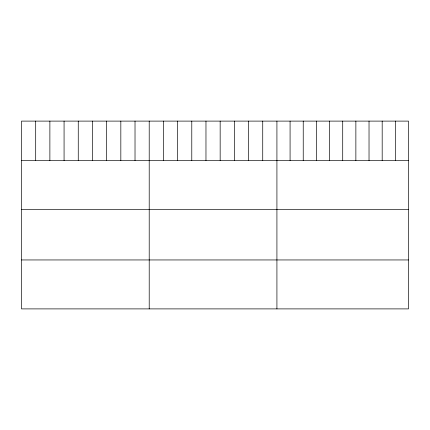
<?xml version="1.0" encoding="UTF-8"?>
<svg xmlns="http://www.w3.org/2000/svg" width="430" height="430" viewBox="0 0 430 430"><rect width="100%" height="100%" fill="white"/><g stroke="black" fill="none" stroke-linecap="round" stroke-linejoin="round"><path stroke-width="0.64" d="M408.5 160.583L408.5 308.896L21.5 308.896L21.5 121.104L408.5 121.104L408.5 160.583L21.5 160.583M21.5 209.528L408.5 209.528M21.5 259.951L408.5 259.951M395.342 121.104L395.342 160.583M382.184 121.104L382.184 160.583M369.026 121.104L369.026 160.583M355.868 121.104L355.868 160.583M342.71 121.104L342.71 160.583M329.552 121.104L329.552 160.583M316.394 121.104L316.394 160.583M303.236 121.104L303.236 160.583M290.078 121.104L290.078 160.583M276.92 121.104L276.92 308.896M262.73 121.104L262.73 160.583M248.54 121.104L248.54 160.583M234.35 121.104L234.35 160.583M220.16 121.104L220.16 160.583M205.97 121.104L205.97 160.583M191.78 121.104L191.78 160.583M177.59 121.104L177.59 160.583M163.4 121.104L163.4 160.583M149.21 121.104L149.21 308.896M135.02 121.104L135.02 160.583M120.83 121.104L120.83 160.583M106.64 121.104L106.64 160.583M92.45 121.104L92.45 160.583M78.26 121.104L78.26 160.583M64.07 121.104L64.07 160.583M49.88 121.104L49.88 160.583M35.69 121.104L35.69 160.583"/></g></svg>
